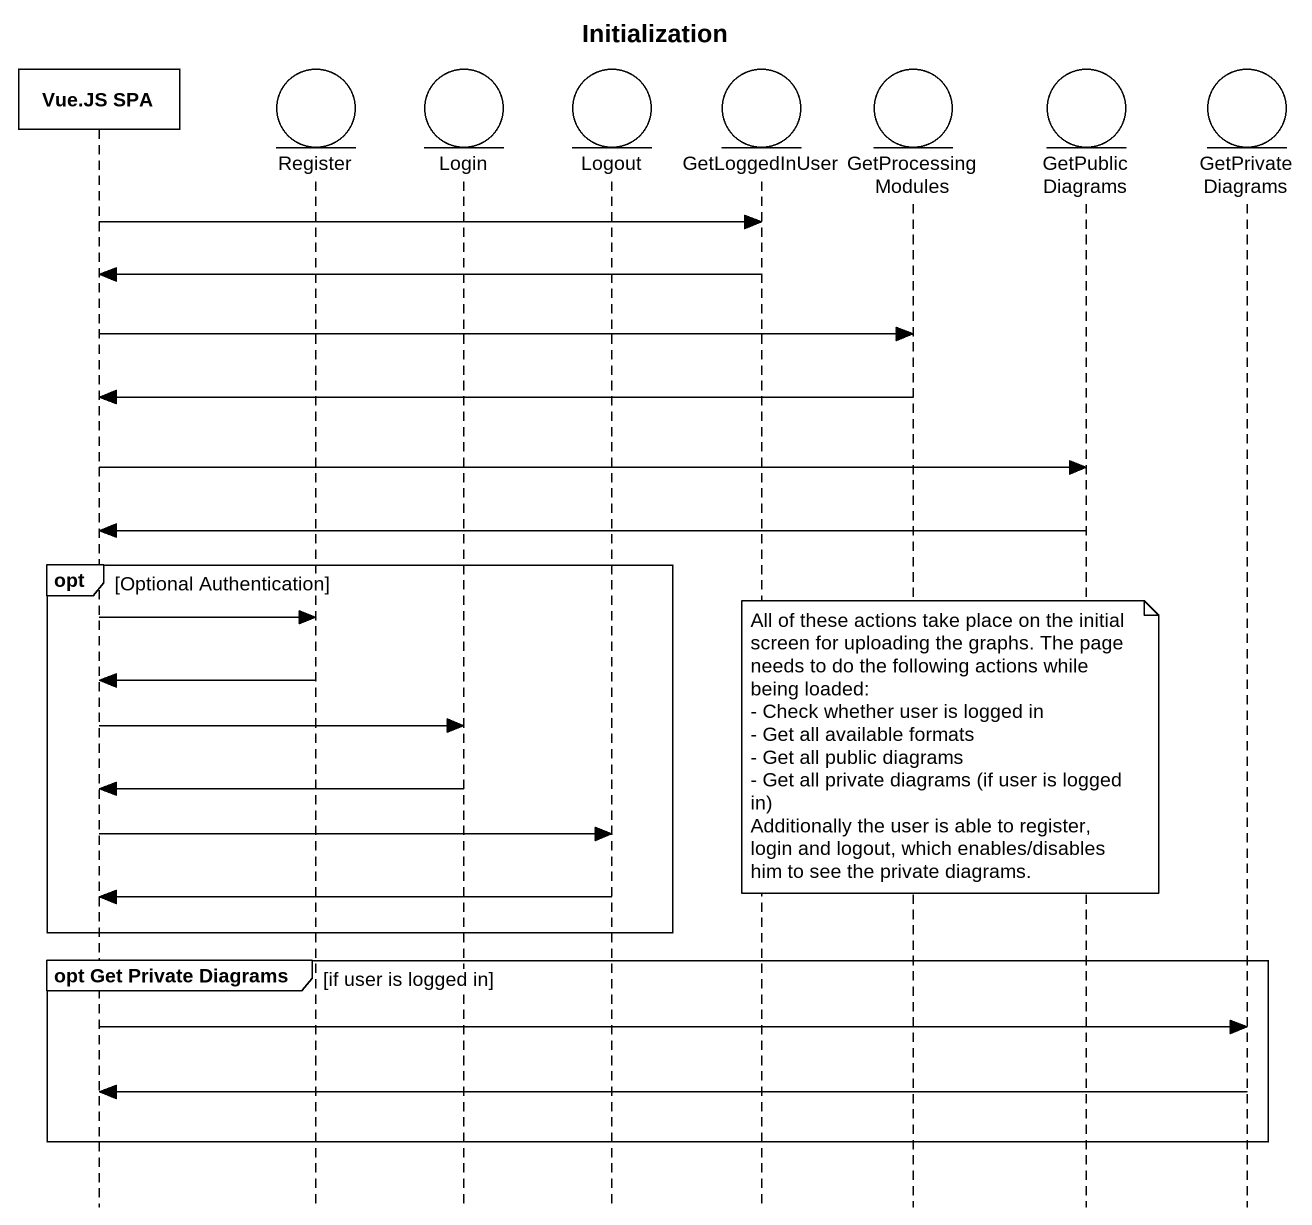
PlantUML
@startuml
title Initialization
hide footbox
participant "Vue.JS SPA" as Vue_JS_SPA
entity Register
entity Login
entity Logout
entity GetLoggedInUser
entity GetProcessingModules
entity GetPublicDiagrams
entity GetPrivateDiagrams

Vue_JS_SPA -> GetLoggedInUser
GetLoggedInUser -> Vue_JS_SPA
Vue_JS_SPA -> GetProcessingModules
GetProcessingModules -> Vue_JS_SPA
Vue_JS_SPA -> GetPublicDiagrams
GetPublicDiagrams -> Vue_JS_SPA
opt Optional Authentication
  Vue_JS_SPA -> Register
  Register -> Vue_JS_SPA
  Vue_JS_SPA -> Login
  note over GetProcessingModules
    All of these actions take place on the initial screen for uploading the graphs. The page needs to do the following actions while being loaded:
    - Check whether user is logged in
    - Get all available formats
    - Get all public diagrams
    - Get all private diagrams (if user is logged in)
    Additionally the user is able to register, login and logout, which enables/disables him to see the private diagrams.
  end note
  Login -> Vue_JS_SPA
  Vue_JS_SPA -> Logout
  Logout -> Vue_JS_SPA
end
group opt Get Private Diagrams [if user is logged in]
  Vue_JS_SPA -> GetPrivateDiagrams
  GetPrivateDiagrams -> Vue_JS_SPA
end
@enduml
